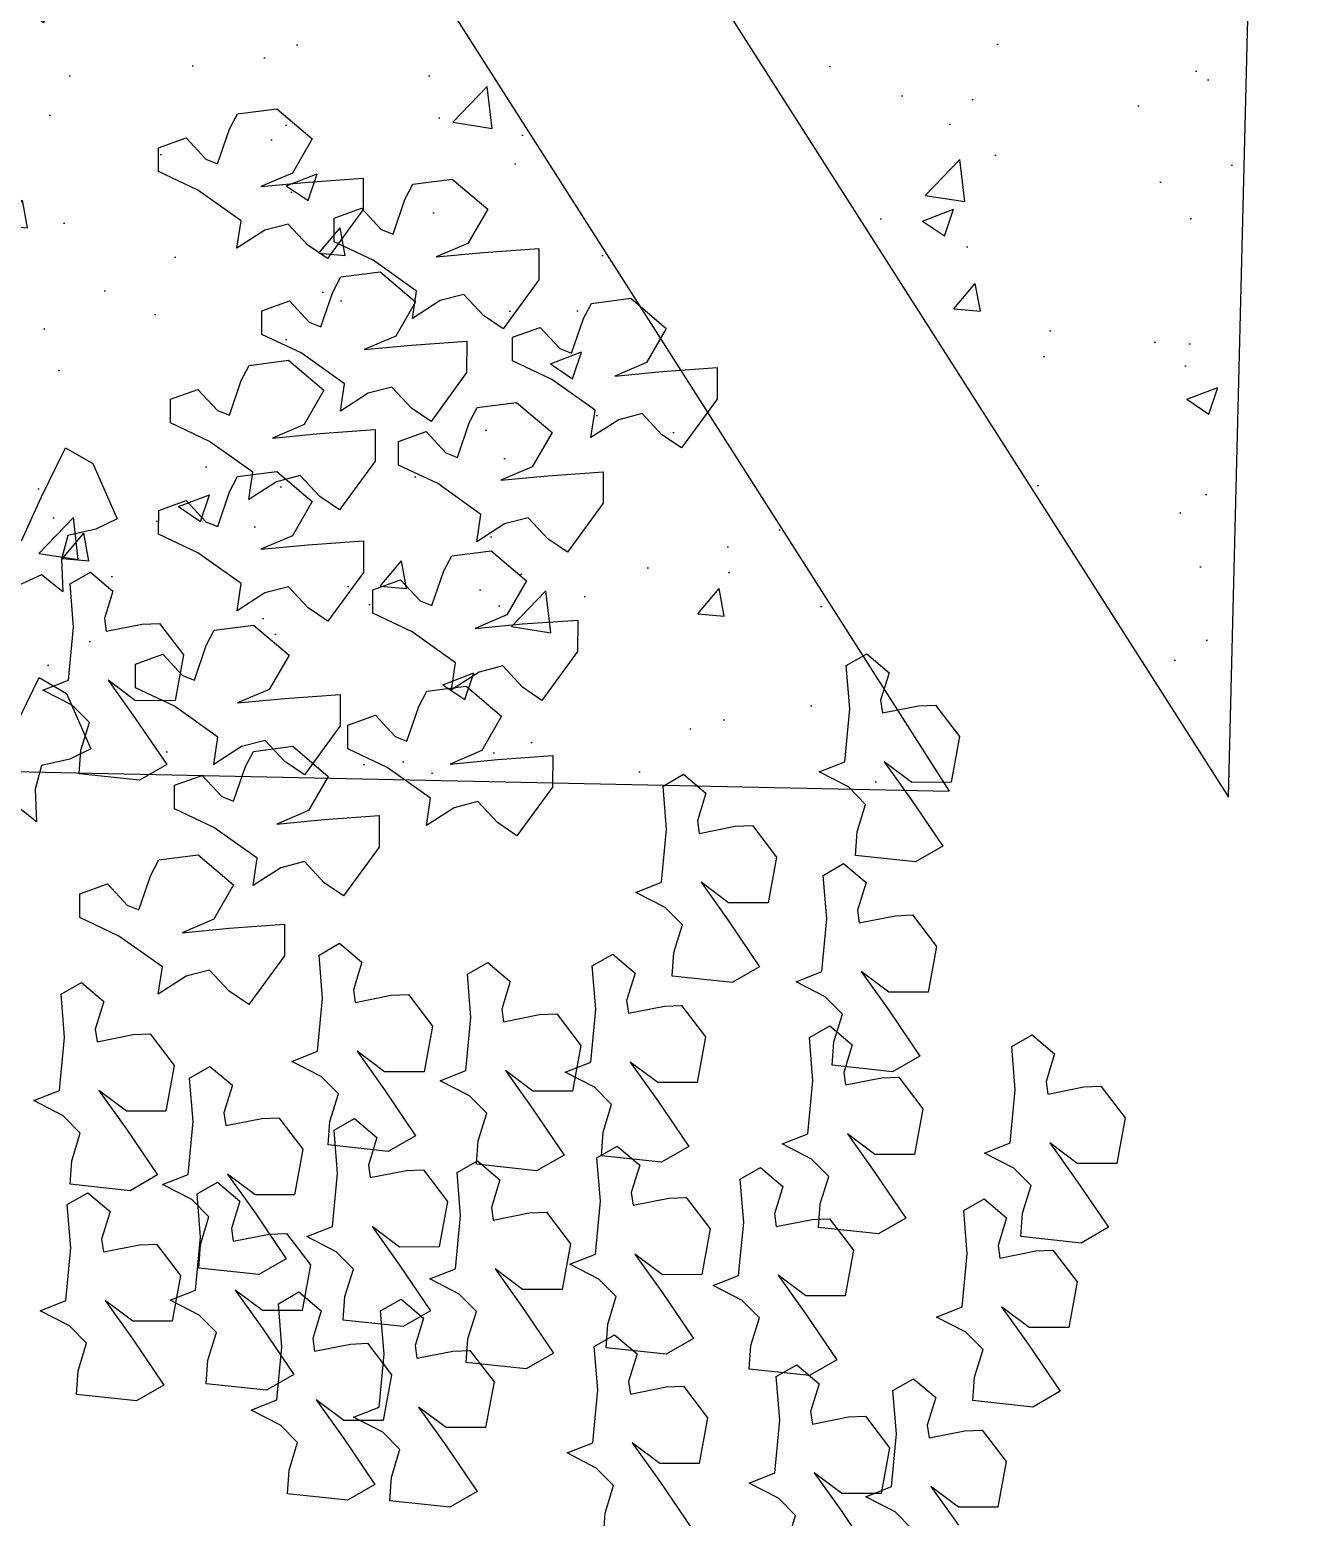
# Model space of a CAD drawing. Header units: millimetres. Extents: x -103 to 473, y 183 to 365.
# Drawn here: x 210.3 to 215.75, y 209.08 to 215.49 of the extents above; entities that cross this region are included whole.
import ezdxf

# ---------------------------------------------------------------- set-up
doc = ezdxf.new("R2010")
doc.units = ezdxf.units.MM
doc.header["$LTSCALE"] = 0.1
doc.layers.add('CON BLOQUES', color=9, linetype='Continuous')
picture_1 = doc.add_image_def('image1.jpeg', size_in_pixel=(1647, 2086))

# ---------------------------------------------------------------- blocks, each defined once
blk = doc.blocks.new('Arbol')
at = {"color": 0, "linetype": 'ByBlock'}
for p, q in [((-1.5169, 2.0062), (-1.6102, 1.9806)), ((-1.4846, 1.9795), (-1.5169, 2.0062)), ((-1.3788, 2.0006), (-1.4031, 1.9344)), ((-1.3074, 2.0043), (-1.3788, 2.0006)), ((-1.2851, 1.9513), (-1.3074, 2.0043)), ((-1.6102, 1.9806), (-1.6615, 1.8796)), ((-1.4253, 1.9126), (-1.4846, 1.9795)), ((-1.4031, 1.9344), (-1.4253, 1.9126)), ((-1.3559, 1.8723), (-1.2851, 1.9513)), ((-1.6615, 1.8796), (-1.5849, 1.8212)), ((-1.4244, 1.7622), (-1.3559, 1.8723)), ((-1.5009, 1.8206), (-1.6116, 1.7862)), ((-1.5849, 1.8212), (-1.5009, 1.8206)), ((-1.6116, 1.7862), (-1.7396, 1.743)), ((-1.7396, 1.743), (-1.7097, 1.6721)), ((-1.3896, 1.7046), (-1.4244, 1.7622)), ((-1.552, 1.6441), (-1.5277, 1.7102)), ((-1.5277, 1.7102), (-1.4687, 1.7185)), ((-1.4687, 1.7185), (-1.3896, 1.7046)), ((-1.8457, 1.6824), (-1.939, 1.6567)), ((-1.8134, 1.6557), (-1.8457, 1.6824)), ((-1.7076, 1.6767), (-1.7319, 1.6106)), ((-1.7097, 1.6721), (-1.5836, 1.5958)), ((-1.6362, 1.6804), (-1.7076, 1.6767)), ((-1.6139, 1.6274), (-1.6362, 1.6804)), ((-1.939, 1.6567), (-1.9902, 1.5557)), ((-1.7541, 1.5888), (-1.8134, 1.6557)), ((-1.5836, 1.5958), (-1.552, 1.6441)), ((-1.7319, 1.6106), (-1.7541, 1.5888)), ((-1.6847, 1.5485), (-1.6139, 1.6274)), ((-1.9902, 1.5557), (-1.9137, 1.4973)), ((-1.7532, 1.4383), (-1.6847, 1.5485)), ((-1.5959, 1.5418), (-1.6892, 1.5161)), ((-1.5636, 1.5151), (-1.5959, 1.5418)), ((-1.4579, 1.5361), (-1.4822, 1.47)), ((-1.3864, 1.5398), (-1.4579, 1.5361)), ((-1.3641, 1.4868), (-1.3864, 1.5398)), ((-1.8297, 1.4967), (-1.9404, 1.4623)), ((-1.9137, 1.4973), (-1.8297, 1.4967)), ((-1.6892, 1.5161), (-1.7405, 1.4151)), ((-1.5043, 1.4482), (-1.5636, 1.5151)), ((-1.9404, 1.4623), (-2.0684, 1.4192)), ((-1.4822, 1.47), (-1.5043, 1.4482)), ((-1.435, 1.4079), (-1.3641, 1.4868)), ((-2.0684, 1.4192), (-2.0385, 1.3483)), ((-1.7184, 1.3807), (-1.7532, 1.4383)), ((-1.3066, 1.429), (-1.3999, 1.4033)), ((-1.2743, 1.4023), (-1.3066, 1.429)), ((-1.1686, 1.4233), (-1.1929, 1.3572)), ((-1.0972, 1.427), (-1.1686, 1.4233)), ((-1.0749, 1.374), (-1.0972, 1.427)), ((-0.8154, 1.4167), (-0.8619, 1.3554)), ((-0.714, 1.3274), (-0.8154, 1.4167)), ((-1.8808, 1.3203), (-1.8565, 1.3864)), ((-1.8565, 1.3864), (-1.7975, 1.3947)), ((-1.7975, 1.3947), (-1.7184, 1.3807)), ((-1.7405, 1.4151), (-1.6639, 1.3567)), ((-1.5034, 1.2977), (-1.435, 1.4079)), ((-1.3999, 1.4033), (-1.4512, 1.3023)), ((-1.2151, 1.3354), (-1.2743, 1.4023)), ((-2.0385, 1.3483), (-1.9123, 1.272)), ((-1.58, 1.3561), (-1.6906, 1.3217)), ((-1.6639, 1.3567), (-1.58, 1.3561)), ((-1.1929, 1.3572), (-1.2151, 1.3354)), ((-1.1457, 1.2951), (-1.0749, 1.374)), ((-0.8619, 1.3554), (-0.8649, 1.208)), ((-1.9123, 1.272), (-1.8808, 1.3203)), ((-1.6906, 1.3217), (-1.8186, 1.2786)), ((-0.6289, 1.2488), (-0.714, 1.3274)), ((-1.8186, 1.2786), (-1.7888, 1.2077)), ((-1.4686, 1.2401), (-1.5034, 1.2977)), ((-1.4512, 1.3023), (-1.3747, 1.2439)), ((-1.2141, 1.1849), (-1.1457, 1.2951)), ((-2.1347, 1.246), (-2.228, 1.2204)), ((-2.1024, 1.2193), (-2.1347, 1.246)), ((-1.9966, 1.2404), (-2.0209, 1.1743)), ((-1.9252, 1.2441), (-1.9966, 1.2404)), ((-1.9029, 1.1911), (-1.9252, 1.2441)), ((-1.631, 1.1797), (-1.6067, 1.2458)), ((-1.6067, 1.2458), (-1.5477, 1.2541)), ((-1.5477, 1.2541), (-1.4686, 1.2401)), ((-1.2907, 1.2433), (-1.4013, 1.209)), ((-1.3747, 1.2439), (-1.2907, 1.2433)), ((-2.228, 1.2204), (-2.2792, 1.1194)), ((-2.0431, 1.1524), (-2.1024, 1.2193)), ((-1.7888, 1.2077), (-1.6626, 1.1313)), ((-1.4013, 1.209), (-1.5294, 1.1658)), ((-0.8649, 1.208), (-0.8073, 1.2048)), ((-0.8073, 1.2048), (-0.7379, 1.2168)), ((-0.7379, 1.2168), (-0.7012, 1.1699)), ((-2.0209, 1.1743), (-2.0431, 1.1524)), ((-1.9737, 1.1121), (-1.9029, 1.1911)), ((-1.6626, 1.1313), (-1.631, 1.1797)), ((-1.5294, 1.1658), (-1.4995, 1.0949)), ((-1.2687, 1.1639), (-1.32, 1.0629)), ((-1.1754, 1.1895), (-1.2687, 1.1639)), ((-1.1794, 1.1274), (-1.2141, 1.1849)), ((-1.1431, 1.1628), (-1.1754, 1.1895)), ((-1.0838, 1.0959), (-1.1431, 1.1628)), ((-1.0374, 1.1838), (-1.0617, 1.1177)), ((-0.9659, 1.1875), (-1.0374, 1.1838)), ((-0.9436, 1.1346), (-0.9659, 1.1875)), ((-0.7012, 1.1699), (-0.6737, 1.0944)), ((-1.3417, 1.0669), (-1.3174, 1.133)), ((-1.3174, 1.133), (-1.2584, 1.1413)), ((-1.2584, 1.1413), (-1.1794, 1.1274)), ((-1.0145, 1.0556), (-0.9436, 1.1346)), ((-0.6737, 1.0944), (-0.6413, 1.1533)), ((-0.6413, 1.1533), (-0.5116, 1.1491)), ((-2.2792, 1.1194), (-2.2027, 1.061)), ((-2.0422, 1.002), (-1.9737, 1.1121)), ((-1.8732, 1.0934), (-1.9245, 0.9924)), ((-1.7799, 1.119), (-1.8732, 1.0934)), ((-1.7476, 1.0923), (-1.7799, 1.119)), ((-1.6883, 1.0254), (-1.7476, 1.0923)), ((-1.6419, 1.1134), (-1.6662, 1.0473)), ((-1.5704, 1.1171), (-1.6419, 1.1134)), ((-1.5481, 1.0641), (-1.5704, 1.1171)), ((-1.4995, 1.0949), (-1.3733, 1.0186)), ((-1.0617, 1.1177), (-1.0838, 1.0959)), ((-0.7545, 1.113), (-0.787, 1.0493)), ((-0.6975, 1.1058), (-0.7545, 1.113)), ((-0.6645, 1.005), (-0.6975, 1.1058)), ((-2.1187, 1.0604), (-2.2294, 1.026)), ((-2.2027, 1.061), (-2.1187, 1.0604)), ((-1.619, 0.9851), (-1.5481, 1.0641)), ((-1.3733, 1.0186), (-1.3417, 1.0669)), ((-1.32, 1.0629), (-1.2434, 1.0044)), ((-1.0829, 0.9454), (-1.0145, 1.0556)), ((-2.2294, 1.026), (-2.3574, 0.9829)), ((-1.6662, 1.0473), (-1.6883, 1.0254)), ((-0.787, 1.0493), (-0.7419, 0.9952)), ((-2.3574, 0.9829), (-2.3275, 0.912)), ((-2.0074, 0.9444), (-2.0422, 1.002)), ((-1.9245, 0.9924), (-1.8479, 0.934)), ((-1.6874, 0.875), (-1.619, 0.9851)), ((-1.1595, 1.0039), (-1.2701, 0.9695)), ((-1.2434, 1.0044), (-1.1595, 1.0039)), ((-0.7419, 0.9952), (-0.7341, 0.9651)), ((-0.6033, 0.8907), (-0.6645, 1.005)), ((-2.1697, 0.8839), (-2.1454, 0.9501)), ((-2.1454, 0.9501), (-2.0865, 0.9583)), ((-2.0865, 0.9583), (-2.0074, 0.9444)), ((-1.2701, 0.9695), (-1.3981, 0.9263)), ((-1.0481, 0.8879), (-1.0829, 0.9454)), ((-0.8217, 0.9472), (-0.8609, 0.9326)), ((-0.7341, 0.9651), (-0.8217, 0.9472)), ((-2.3275, 0.912), (-2.2013, 0.8356)), ((-1.764, 0.9334), (-1.8746, 0.899)), ((-1.8479, 0.934), (-1.764, 0.9334)), ((-1.3981, 0.9263), (-1.3683, 0.8554)), ((-0.8609, 0.9326), (-0.8854, 0.839)), ((-0.5394, 0.9239), (-0.5859, 0.8626)), ((-0.438, 0.8346), (-0.5394, 0.9239)), ((-2.2013, 0.8356), (-2.1697, 0.8839)), ((-1.8746, 0.899), (-2.0026, 0.8559)), ((-1.6526, 0.8174), (-1.6874, 0.875)), ((-1.2105, 0.8274), (-1.1862, 0.8935)), ((-1.1862, 0.8935), (-1.1272, 0.9018)), ((-1.1272, 0.9018), (-1.0481, 0.8879)), ((-0.5361, 0.892), (-0.6033, 0.8907)), ((-0.5877, 0.8305), (-0.5361, 0.892)), ((-2.0026, 0.8559), (-1.9728, 0.785)), ((-1.3683, 0.8554), (-1.2421, 0.7791)), ((-1.0714, 0.84), (-1.1227, 0.739)), ((-0.9781, 0.8656), (-1.0714, 0.84)), ((-0.9458, 0.8389), (-0.9781, 0.8656)), ((-0.8866, 0.772), (-0.9458, 0.8389)), ((-0.8854, 0.839), (-0.8236, 0.7441)), ((-0.8401, 0.86), (-0.8644, 0.7939)), ((-0.7687, 0.8637), (-0.8401, 0.86)), ((-0.7464, 0.8107), (-0.7687, 0.8637)), ((-0.7347, 0.7811), (-0.6922, 0.8536)), ((-0.6922, 0.8536), (-0.7177, 0.7405)), ((-0.5859, 0.8626), (-0.5889, 0.7151)), ((-1.815, 0.7569), (-1.7907, 0.8231)), ((-1.7907, 0.8231), (-1.7317, 0.8313)), ((-1.7317, 0.8313), (-1.6526, 0.8174)), ((-1.5826, 0.8094), (-1.6759, 0.7838)), ((-1.5504, 0.7827), (-1.5826, 0.8094)), ((-1.4446, 0.8037), (-1.4689, 0.7376)), ((-1.3732, 0.8075), (-1.4446, 0.8037)), ((-1.3509, 0.7545), (-1.3732, 0.8075)), ((-1.2421, 0.7791), (-1.2105, 0.8274)), ((-0.8172, 0.7317), (-0.7464, 0.8107)), ((-0.61, 0.7753), (-0.5877, 0.8305)), ((-1.9728, 0.785), (-1.8466, 0.7086)), ((-1.6759, 0.7838), (-1.7272, 0.6828)), ((-1.4911, 0.7158), (-1.5504, 0.7827)), ((-0.8644, 0.7939), (-0.8866, 0.772)), ((-0.8236, 0.7441), (-0.7347, 0.7811)), ((-0.5649, 0.7211), (-0.61, 0.7753)), ((-1.8466, 0.7086), (-1.815, 0.7569)), ((-1.4689, 0.7376), (-1.4911, 0.7158)), ((-1.4217, 0.6755), (-1.3509, 0.7545)), ((-1.1227, 0.739), (-1.0462, 0.6806)), ((-0.8856, 0.6216), (-0.8172, 0.7317)), ((-0.7177, 0.7405), (-0.7444, 0.6081)), ((-0.5889, 0.7151), (-0.5313, 0.7119)), ((-0.5388, 0.6696), (-0.5649, 0.7211)), ((-0.5313, 0.7119), (-0.4618, 0.7239)), ((-0.4618, 0.7239), (-0.4252, 0.677)), ((-1.7272, 0.6828), (-1.6507, 0.6243)), ((-1.4901, 0.5653), (-1.4217, 0.6755)), ((-0.9622, 0.68), (-1.0728, 0.6456)), ((-1.0462, 0.6806), (-0.9622, 0.68)), ((-0.6681, 0.5985), (-0.5388, 0.6696)), ((-0.4252, 0.677), (-0.3977, 0.6015)), ((-0.3977, 0.6015), (-0.3652, 0.6604)), ((-1.5667, 0.6238), (-1.6773, 0.5894)), ((-1.6507, 0.6243), (-1.5667, 0.6238)), ((-1.0728, 0.6456), (-1.2009, 0.6025)), ((-0.8509, 0.564), (-0.8856, 0.6216)), ((-1.6773, 0.5894), (-1.8054, 0.5462)), ((-1.2009, 0.6025), (-1.171, 0.5316)), ((-0.7444, 0.6081), (-0.6681, 0.5985)), ((-1.8054, 0.5462), (-1.7755, 0.4753)), ((-1.4554, 0.5078), (-1.4901, 0.5653)), ((-0.9519, 0.556), (-1.0452, 0.5304)), ((-1.0132, 0.5035), (-0.9889, 0.5697)), ((-0.9889, 0.5697), (-0.9299, 0.5779)), ((-0.9196, 0.5293), (-0.9519, 0.556)), ((-0.9299, 0.5779), (-0.8509, 0.564)), ((-0.8138, 0.5504), (-0.8382, 0.4842)), ((-0.7424, 0.5541), (-0.8138, 0.5504)), ((-0.7201, 0.5011), (-0.7424, 0.5541)), ((-1.6177, 0.4473), (-1.5934, 0.5134)), ((-1.5934, 0.5134), (-1.5345, 0.5217)), ((-1.5345, 0.5217), (-1.4554, 0.5078)), ((-1.3986, 0.5279), (-1.4919, 0.5023)), ((-1.3663, 0.5012), (-1.3986, 0.5279)), ((-1.2606, 0.5222), (-1.2849, 0.4561)), ((-1.1892, 0.5259), (-1.2606, 0.5222)), ((-1.1669, 0.473), (-1.1892, 0.5259)), ((-1.171, 0.5316), (-1.0448, 0.4552)), ((-1.0452, 0.5304), (-1.0965, 0.4294)), ((-0.8603, 0.4624), (-0.9196, 0.5293)), ((-1.7755, 0.4753), (-1.6493, 0.399)), ((-1.4919, 0.5023), (-1.5432, 0.4013)), ((-1.3071, 0.4343), (-1.3663, 0.5012)), ((-1.2377, 0.394), (-1.1669, 0.473)), ((-1.0448, 0.4552), (-1.0132, 0.5035)), ((-0.8382, 0.4842), (-0.8603, 0.4624)), ((-0.7909, 0.4221), (-0.7201, 0.5011)), ((-1.6493, 0.399), (-1.6177, 0.4473)), ((-1.2849, 0.4561), (-1.3071, 0.4343)), ((-1.5432, 0.4013), (-1.4667, 0.3428)), ((-1.0965, 0.4294), (-1.0199, 0.3709)), ((-0.8594, 0.3119), (-0.7909, 0.4221)), ((-0.6364, 0.4009), (-0.7297, 0.3752)), ((-0.6041, 0.3742), (-0.6364, 0.4009)), ((-1.3061, 0.2838), (-1.2377, 0.394)), ((-0.9359, 0.3704), (-1.0466, 0.336)), ((-1.0199, 0.3709), (-0.9359, 0.3704)), ((-0.7297, 0.3752), (-0.7809, 0.2743)), ((-0.5448, 0.3073), (-0.6041, 0.3742)), ((-0.4983, 0.3952), (-0.5226, 0.3291)), ((-0.4269, 0.3989), (-0.4983, 0.3952)), ((-0.4046, 0.346), (-0.4269, 0.3989)), ((-1.3827, 0.3422), (-1.4933, 0.3079)), ((-1.4667, 0.3428), (-1.3827, 0.3422)), ((-1.0466, 0.336), (-1.1746, 0.2928)), ((-0.5226, 0.3291), (-0.5448, 0.3073)), ((-0.4754, 0.267), (-0.4046, 0.346)), ((-1.4933, 0.3079), (-1.6214, 0.2647)), ((-1.1746, 0.2928), (-1.1448, 0.2219)), ((-0.8246, 0.2544), (-0.8594, 0.3119)), ((-1.6214, 0.2647), (-1.5915, 0.1938)), ((-1.2714, 0.2263), (-1.3061, 0.2838)), ((-0.987, 0.1939), (-0.9627, 0.26)), ((-0.9627, 0.26), (-0.9037, 0.2683)), ((-0.9037, 0.2683), (-0.8246, 0.2544)), ((-0.7809, 0.2743), (-0.7044, 0.2158)), ((-0.5439, 0.1568), (-0.4754, 0.267)), ((-1.4337, 0.1658), (-1.4094, 0.2319)), ((-1.4094, 0.2319), (-1.3504, 0.2402)), ((-1.3504, 0.2402), (-1.2714, 0.2263)), ((-1.1448, 0.2219), (-1.0186, 0.1456)), ((-2.4238, 0.1977), (-2.4563, 0.134)), ((-2.3668, 0.1905), (-2.4238, 0.1977)), ((-2.3338, 0.0897), (-2.3668, 0.1905)), ((-1.5915, 0.1938), (-1.4653, 0.1175)), ((-1.0186, 0.1456), (-0.987, 0.1939)), ((-0.6204, 0.2152), (-0.7311, 0.1809)), ((-0.7044, 0.2158), (-0.6204, 0.2152)), ((-0.347, 0.1977), (-0.3795, 0.134)), ((-0.29, 0.1905), (-0.347, 0.1977)), ((-0.257, 0.0897), (-0.29, 0.1905)), ((-1.4653, 0.1175), (-1.4337, 0.1658)), ((-0.7311, 0.1809), (-0.8591, 0.1377)), ((-0.5091, 0.0993), (-0.5439, 0.1568)), ((-2.4563, 0.134), (-2.4112, 0.0799)), ((-0.8591, 0.1377), (-0.8292, 0.0668)), ((-0.6471, 0.1049), (-0.5882, 0.1132)), ((-0.5882, 0.1132), (-0.5091, 0.0993)), ((-0.3795, 0.134), (-0.3344, 0.0799)), ((-2.4112, 0.0799), (-2.4034, 0.0498)), ((-2.2726, -0.0247), (-2.3338, 0.0897)), ((-1.8981, 0.0991), (-1.9306, 0.0354)), ((-1.841, 0.092), (-1.8981, 0.0991)), ((-1.808, -0.0089), (-1.841, 0.092)), ((-0.6715, 0.0388), (-0.6471, 0.1049)), ((-0.3344, 0.0799), (-0.3266, 0.0498)), ((-0.1958, -0.0247), (-0.257, 0.0897)), ((-2.4034, 0.0498), (-2.491, 0.0319)), ((-0.9648, 0.0429), (-0.9973, -0.0208)), ((-0.9077, 0.0357), (-0.9648, 0.0429)), ((-0.8292, 0.0668), (-0.703, -0.0095)), ((-0.703, -0.0095), (-0.6715, 0.0388)), ((-0.3266, 0.0498), (-0.4142, 0.0319)), ((-2.5302, 0.0173), (-2.5547, -0.0763)), ((-2.491, 0.0319), (-2.5302, 0.0173)), ((-1.9306, 0.0354), (-1.8855, -0.0187)), ((-0.8747, -0.0651), (-0.9077, 0.0357)), ((-0.4534, 0.0173), (-0.4779, -0.0763)), ((-0.4142, 0.0319), (-0.4534, 0.0173)), ((-2.2054, -0.0233), (-2.2726, -0.0247)), ((-2.257, -0.0848), (-2.2054, -0.0233)), ((-1.8855, -0.0187), (-1.8776, -0.0488)), ((-1.7469, -0.1232), (-1.808, -0.0089)), ((-0.9973, -0.0208), (-0.9522, -0.0749)), ((-0.1286, -0.0233), (-0.1958, -0.0247)), ((-0.1802, -0.0848), (-0.1286, -0.0233)), ((-2.404, -0.1342), (-2.3615, -0.0617)), ((-2.3615, -0.0617), (-2.3871, -0.1748)), ((-1.9652, -0.0667), (-2.0045, -0.0813)), ((-1.8776, -0.0488), (-1.9652, -0.0667)), ((-0.8136, -0.1795), (-0.8747, -0.0651)), ((-0.3272, -0.1342), (-0.2847, -0.0617)), ((-0.2847, -0.0617), (-0.3102, -0.1748)), ((-2.5547, -0.0763), (-2.4929, -0.1712)), ((-2.2793, -0.1401), (-2.257, -0.0848)), ((-2.0045, -0.0813), (-2.0289, -0.1749)), ((-0.9443, -0.105), (-1.0319, -0.1229)), ((-0.9522, -0.0749), (-0.9443, -0.105)), ((-0.4779, -0.0763), (-0.416, -0.1712)), ((-0.2025, -0.1401), (-0.1802, -0.0848)), ((-2.4929, -0.1712), (-2.404, -0.1342)), ((-2.2342, -0.1942), (-2.2793, -0.1401)), ((-1.6796, -0.1219), (-1.7469, -0.1232)), ((-1.7312, -0.1834), (-1.6796, -0.1219)), ((-1.2803, -0.1404), (-1.3128, -0.2041)), ((-1.2233, -0.1475), (-1.2803, -0.1404)), ((-1.0712, -0.1375), (-1.0956, -0.2312)), ((-1.0319, -0.1229), (-1.0712, -0.1375)), ((-0.5572, -0.1122), (-0.5897, -0.1759)), ((-0.5002, -0.1194), (-0.5572, -0.1122)), ((-0.4672, -0.2202), (-0.5002, -0.1194)), ((-0.416, -0.1712), (-0.3272, -0.1342)), ((-0.1574, -0.1942), (-0.2025, -0.1401)), ((-2.3871, -0.1748), (-2.4137, -0.3072)), ((-2.0289, -0.1749), (-1.9671, -0.2698)), ((-1.8782, -0.2327), (-1.8357, -0.1603)), ((-1.8357, -0.1603), (-1.8613, -0.2733)), ((-1.1903, -0.2484), (-1.2233, -0.1475)), ((-0.7463, -0.1781), (-0.8136, -0.1795)), ((-0.7979, -0.2397), (-0.7463, -0.1781)), ((-0.5897, -0.1759), (-0.5446, -0.2301)), ((-0.3102, -0.1748), (-0.3369, -0.3072)), ((-2.2082, -0.2457), (-2.2342, -0.1942)), ((-1.7535, -0.2386), (-1.7312, -0.1834)), ((-1.3128, -0.2041), (-1.2677, -0.2582)), ((-0.9449, -0.289), (-0.9024, -0.2165)), ((-0.9024, -0.2165), (-0.928, -0.3296)), ((-0.1313, -0.2457), (-0.1574, -0.1942)), ((-2.3374, -0.3168), (-2.2082, -0.2457)), ((-2.1741, -0.2528), (-2.2066, -0.3165)), ((-2.117, -0.26), (-2.1741, -0.2528)), ((-1.9671, -0.2698), (-1.8782, -0.2327)), ((-1.7084, -0.2927), (-1.7535, -0.2386)), ((-1.5693, -0.2389), (-1.6018, -0.3026)), ((-1.5122, -0.2461), (-1.5693, -0.2389)), ((-1.4792, -0.3469), (-1.5122, -0.2461)), ((-1.1291, -0.3627), (-1.1903, -0.2484)), ((-1.0956, -0.2312), (-1.0338, -0.3261)), ((-0.8203, -0.2949), (-0.7979, -0.2397)), ((-0.5446, -0.2301), (-0.5368, -0.2602)), ((-0.406, -0.3346), (-0.4672, -0.2202)), ((-0.2605, -0.3168), (-0.1313, -0.2457)), ((-2.084, -0.3608), (-2.117, -0.26)), ((-1.8613, -0.2733), (-1.8879, -0.4058)), ((-1.2599, -0.2883), (-1.3474, -0.3062)), ((-1.2677, -0.2582), (-1.2599, -0.2883)), ((-1.0338, -0.3261), (-0.9449, -0.289)), ((-0.6244, -0.2781), (-0.6637, -0.2927)), ((-0.5368, -0.2602), (-0.6244, -0.2781)), ((-0.163, -0.2813), (-0.1955, -0.345)), ((-0.106, -0.2884), (-0.163, -0.2813)), ((-0.073, -0.3893), (-0.106, -0.2884)), ((-2.4137, -0.3072), (-2.3374, -0.3168)), ((-2.2066, -0.3165), (-2.1615, -0.3707)), ((-1.6824, -0.3443), (-1.7084, -0.2927)), ((-1.6018, -0.3026), (-1.5567, -0.3568)), ((-1.3867, -0.3208), (-1.4112, -0.4144)), ((-1.3474, -0.3062), (-1.3867, -0.3208)), ((-0.7751, -0.349), (-0.8203, -0.2949)), ((-0.6637, -0.2927), (-0.6881, -0.3863)), ((-0.3369, -0.3072), (-0.2605, -0.3168)), ((-2.0229, -0.4752), (-2.084, -0.3608)), ((-1.8116, -0.4154), (-1.6824, -0.3443)), ((-1.5567, -0.3568), (-1.5488, -0.3869)), ((-1.4181, -0.4613), (-1.4792, -0.3469)), ((-1.0619, -0.3614), (-1.1291, -0.3627)), ((-1.1135, -0.4229), (-1.0619, -0.3614)), ((-0.928, -0.3296), (-0.9546, -0.462)), ((-0.7491, -0.4005), (-0.7751, -0.349)), ((-0.3388, -0.3333), (-0.406, -0.3346)), ((-0.3904, -0.3948), (-0.3388, -0.3333)), ((-0.1955, -0.345), (-0.1504, -0.3991)), ((-2.1615, -0.3707), (-2.1536, -0.4008)), ((-1.5488, -0.3869), (-1.6364, -0.4048)), ((-0.8333, -0.3656), (-0.8658, -0.4293)), ((-0.7762, -0.3728), (-0.8333, -0.3656)), ((-0.7432, -0.4736), (-0.7762, -0.3728)), ((-0.6881, -0.3863), (-0.6263, -0.4812)), ((-0.5374, -0.4441), (-0.4949, -0.3717)), ((-0.4949, -0.3717), (-0.5205, -0.4847)), ((-0.4652, -0.3798), (-0.4977, -0.4436)), ((-0.4082, -0.387), (-0.4652, -0.3798)), ((-0.4127, -0.45), (-0.3904, -0.3948)), ((-0.3752, -0.4878), (-0.4082, -0.387)), ((-0.1504, -0.3991), (-0.1426, -0.4292)), ((-0.0118, -0.5036), (-0.073, -0.3893)), ((-2.2805, -0.4333), (-2.305, -0.5269)), ((-2.2412, -0.4187), (-2.2805, -0.4333)), ((-2.1536, -0.4008), (-2.2412, -0.4187)), ((-1.8879, -0.4058), (-1.8116, -0.4154)), ((-1.6757, -0.4194), (-1.7002, -0.513)), ((-1.6364, -0.4048), (-1.6757, -0.4194)), ((-1.4112, -0.4144), (-1.3493, -0.5093)), ((-1.2605, -0.4722), (-1.218, -0.3998)), ((-1.218, -0.3998), (-1.2435, -0.5128)), ((-1.1358, -0.4781), (-1.1135, -0.4229)), ((-0.8783, -0.4716), (-0.7491, -0.4005)), ((-0.8658, -0.4293), (-0.8206, -0.4835)), ((-0.1426, -0.4292), (-0.2301, -0.4471)), ((-1.3509, -0.46), (-1.4181, -0.4613)), ((-1.4024, -0.5215), (-1.3509, -0.46)), ((-0.9546, -0.462), (-0.8783, -0.4716)), ((-0.6263, -0.4812), (-0.5374, -0.4441)), ((-0.4977, -0.4436), (-0.4526, -0.4977)), ((-0.3676, -0.5041), (-0.4127, -0.45)), ((-0.2694, -0.4617), (-0.2939, -0.5553)), ((-0.2301, -0.4471), (-0.2694, -0.4617)), ((-1.9556, -0.4739), (-2.0229, -0.4752)), ((-2.0072, -0.5354), (-1.9556, -0.4739)), ((-1.5494, -0.5708), (-1.507, -0.4984)), ((-1.507, -0.4984), (-1.5325, -0.6114)), ((-1.3493, -0.5093), (-1.2605, -0.4722)), ((-1.0907, -0.5322), (-1.1358, -0.4781)), ((-0.8206, -0.4835), (-0.8128, -0.5136)), ((-0.6821, -0.588), (-0.7432, -0.4736)), ((-0.5205, -0.4847), (-0.5471, -0.6171)), ((-0.4526, -0.4977), (-0.4448, -0.5278)), ((-0.314, -0.6022), (-0.3752, -0.4878)), ((-0.3416, -0.5556), (-0.3676, -0.5041)), ((0.0554, -0.5023), (-0.0118, -0.5036)), ((0.0038, -0.5638), (0.0554, -0.5023)), ((-2.305, -0.5269), (-2.2431, -0.6218)), ((-2.1542, -0.5847), (-2.1117, -0.5123)), ((-2.1117, -0.5123), (-2.1373, -0.6253)), ((-2.0296, -0.5906), (-2.0072, -0.5354)), ((-1.7002, -0.513), (-1.6383, -0.6079)), ((-1.4248, -0.5767), (-1.4024, -0.5215)), ((-1.2435, -0.5128), (-1.2702, -0.6453)), ((-1.0646, -0.5837), (-1.0907, -0.5322)), ((-0.9004, -0.5314), (-0.9397, -0.5461)), ((-0.8128, -0.5136), (-0.9004, -0.5314)), ((-0.4448, -0.5278), (-0.5324, -0.5457)), ((-0.1432, -0.6131), (-0.1007, -0.5407)), ((-0.1007, -0.5407), (-0.1262, -0.6537)), ((-1.6383, -0.6079), (-1.5494, -0.5708)), ((-1.3796, -0.6308), (-1.4248, -0.5767)), ((-1.07, -0.577), (-1.1025, -0.6407)), ((-1.013, -0.5842), (-1.07, -0.577)), ((-0.9397, -0.5461), (-0.9641, -0.6397)), ((-0.5717, -0.5603), (-0.5961, -0.6539)), ((-0.5324, -0.5457), (-0.5717, -0.5603)), ((-0.4708, -0.6267), (-0.3416, -0.5556)), ((-0.2939, -0.5553), (-0.232, -0.6502)), ((-0.0185, -0.619), (0.0038, -0.5638)), ((-2.2431, -0.6218), (-2.1542, -0.5847)), ((-1.9844, -0.6447), (-2.0296, -0.5906)), ((-1.9901, -0.6051), (-2.0226, -0.6688)), ((-1.933, -0.6123), (-1.9901, -0.6051)), ((-1.9, -0.7131), (-1.933, -0.6123)), ((-1.5325, -0.6114), (-1.5591, -0.7438)), ((-1.1938, -0.6549), (-1.0646, -0.5837)), ((-0.98, -0.685), (-1.013, -0.5842)), ((-0.6148, -0.5867), (-0.6821, -0.588)), ((-0.6664, -0.6482), (-0.6148, -0.5867)), ((-0.5471, -0.6171), (-0.4708, -0.6267)), ((-0.2468, -0.6009), (-0.314, -0.6022)), ((-0.2984, -0.6624), (-0.2468, -0.6009)), ((-0.232, -0.6502), (-0.1432, -0.6131)), ((-2.1373, -0.6253), (-2.1639, -0.7577)), ((-1.9584, -0.6962), (-1.9844, -0.6447)), ((-1.3536, -0.6823), (-1.3796, -0.6308)), ((-1.2702, -0.6453), (-1.1938, -0.6549)), ((-1.1025, -0.6407), (-1.0574, -0.6948)), ((-0.9641, -0.6397), (-0.9023, -0.7346)), ((-0.8134, -0.6975), (-0.7709, -0.6251)), ((-0.7709, -0.6251), (-0.7965, -0.7381)), ((-0.6887, -0.7034), (-0.6664, -0.6482)), ((-0.4454, -0.7117), (-0.4029, -0.6393)), ((-0.4029, -0.6393), (-0.4285, -0.7523)), ((0.0266, -0.6731), (-0.0185, -0.619)), ((-2.0226, -0.6688), (-1.9775, -0.7229)), ((-1.4828, -0.7534), (-1.3536, -0.6823)), ((-1.3985, -0.6756), (-1.431, -0.7393)), ((-1.3415, -0.6827), (-1.3985, -0.6756)), ((-1.3085, -0.7836), (-1.3415, -0.6827)), ((-0.9188, -0.7994), (-0.98, -0.685)), ((-0.5961, -0.6539), (-0.5343, -0.7488)), ((-0.3207, -0.7176), (-0.2984, -0.6624)), ((-0.1262, -0.6537), (-0.1529, -0.7862)), ((0.0527, -0.7247), (0.0266, -0.6731)), ((-2.0876, -0.7673), (-1.9584, -0.6962)), ((-1.9775, -0.7229), (-1.9696, -0.753)), ((-1.8389, -0.8275), (-1.9, -0.7131)), ((-1.0496, -0.7249), (-1.1372, -0.7428)), ((-1.0574, -0.6948), (-1.0496, -0.7249)), ((-0.9023, -0.7346), (-0.8134, -0.6975)), ((-0.6436, -0.7575), (-0.6887, -0.7034)), ((-0.5443, -0.7037), (-0.5768, -0.7674)), ((-0.4872, -0.7109), (-0.5443, -0.7037)), ((-0.5343, -0.7488), (-0.4454, -0.7117)), ((-0.4542, -0.8117), (-0.4872, -0.7109)), ((-0.2756, -0.7717), (-0.3207, -0.7176)), ((-0.0765, -0.7958), (0.0527, -0.7247)), ((-2.1639, -0.7577), (-2.0876, -0.7673)), ((-1.9696, -0.753), (-2.0572, -0.7709)), ((-1.5591, -0.7438), (-1.4828, -0.7534)), ((-1.431, -0.7393), (-1.3859, -0.7934)), ((-1.1765, -0.7574), (-1.2009, -0.8511)), ((-1.1372, -0.7428), (-1.1765, -0.7574)), ((-0.7965, -0.7381), (-0.8231, -0.8705)), ((-0.6176, -0.809), (-0.6436, -0.7575)), ((-0.4285, -0.7523), (-0.4551, -0.8848)), ((-2.0965, -0.7856), (-2.1209, -0.8792)), ((-2.0572, -0.7709), (-2.0965, -0.7856)), ((-1.3859, -0.7934), (-1.3781, -0.8235)), ((-1.2473, -0.8979), (-1.3085, -0.7836)), ((-0.8516, -0.798), (-0.9188, -0.7994)), ((-0.9032, -0.8595), (-0.8516, -0.798)), ((-0.5768, -0.7674), (-0.5317, -0.8215)), ((-0.2496, -0.8232), (-0.2756, -0.7717)), ((-0.1529, -0.7862), (-0.0765, -0.7958)), ((-2.4368, -0.8162), (-2.4693, -0.8799)), ((-2.3798, -0.8233), (-2.4368, -0.8162)), ((-2.3468, -0.9242), (-2.3798, -0.8233)), ((-1.7716, -0.8261), (-1.8389, -0.8275)), ((-1.8232, -0.8877), (-1.7716, -0.8261)), ((-1.3781, -0.8235), (-1.4657, -0.8414)), ((-0.7678, -0.8162), (-0.8003, -0.8799)), ((-0.7107, -0.8233), (-0.7678, -0.8162)), ((-0.7468, -0.8801), (-0.6176, -0.809)), ((-0.6778, -0.9242), (-0.7107, -0.8233)), ((-0.5317, -0.8215), (-0.5238, -0.8516)), ((-0.3931, -0.9261), (-0.4542, -0.8117)), ((-0.3788, -0.8943), (-0.2496, -0.8232)), ((-1.9702, -0.937), (-1.9277, -0.8646)), ((-1.9277, -0.8646), (-1.9533, -0.9776)), ((-1.7008, -0.8585), (-1.7333, -0.9222)), ((-1.6438, -0.8657), (-1.7008, -0.8585)), ((-1.6108, -0.9665), (-1.6438, -0.8657)), ((-1.505, -0.856), (-1.5294, -0.9496)), ((-1.4657, -0.8414), (-1.505, -0.856)), ((-1.2009, -0.8511), (-1.1391, -0.9459)), ((-1.0502, -0.9089), (-1.0077, -0.8364)), ((-1.0077, -0.8364), (-1.0333, -0.9495)), ((-0.9255, -0.9148), (-0.9032, -0.8595)), ((-0.8231, -0.8705), (-0.7468, -0.8801)), ((-0.6114, -0.8695), (-0.6507, -0.8841)), ((-0.5238, -0.8516), (-0.6114, -0.8695)), ((-2.4693, -0.8799), (-2.4242, -0.934)), ((-2.1209, -0.8792), (-2.0591, -0.9741)), ((-1.8456, -0.9429), (-1.8232, -0.8877)), ((-1.1801, -0.8966), (-1.2473, -0.8979)), ((-1.2317, -0.9581), (-1.1801, -0.8966)), ((-0.8003, -0.8799), (-0.7552, -0.934)), ((-0.6507, -0.8841), (-0.6751, -0.9777)), ((-0.4551, -0.8848), (-0.3788, -0.8943)), ((-2.4242, -0.934), (-2.4164, -0.9641)), ((-2.2856, -1.0385), (-2.3468, -0.9242)), ((-2.0591, -0.9741), (-1.9702, -0.937)), ((-1.8004, -0.997), (-1.8456, -0.9429)), ((-1.7333, -0.9222), (-1.6882, -0.9763)), ((-1.3787, -1.0074), (-1.3362, -0.935)), ((-1.3362, -0.935), (-1.3618, -1.048)), ((-1.1391, -0.9459), (-1.0502, -0.9089)), ((-0.8804, -0.9689), (-0.9255, -0.9148)), ((-0.7552, -0.934), (-0.7474, -0.9641)), ((-0.6166, -1.0385), (-0.6778, -0.9242)), ((-0.3258, -0.9247), (-0.3931, -0.9261)), ((-0.3774, -0.9862), (-0.3258, -0.9247)), ((-2.4164, -0.9641), (-2.504, -0.982)), ((-1.9533, -0.9776), (-1.9799, -1.11)), ((-1.6882, -0.9763), (-1.6804, -1.0064)), ((-1.5496, -1.0809), (-1.6108, -0.9665)), ((-1.5294, -0.9496), (-1.4676, -1.0445)), ((-1.254, -1.0133), (-1.2317, -0.9581)), ((-1.0333, -0.9495), (-1.0599, -1.0819)), ((-0.8544, -1.0204), (-0.8804, -0.9689)), ((-0.7474, -0.9641), (-0.8349, -0.982)), ((-0.6751, -0.9777), (-0.6133, -1.0726)), ((-0.5244, -1.0356), (-0.4819, -0.9631)), ((-0.4819, -0.9631), (-0.5075, -1.0762)), ((-2.5432, -0.9966), (-2.5677, -1.0902)), ((-2.504, -0.982), (-2.5432, -0.9966)), ((-1.7744, -1.0485), (-1.8004, -0.997)), ((-1.6804, -1.0064), (-1.768, -1.0243)), ((-1.4676, -1.0445), (-1.3787, -1.0074)), ((-1.2089, -1.0675), (-1.254, -1.0133)), ((-0.8742, -0.9966), (-0.8987, -1.0902)), ((-0.8349, -0.982), (-0.8742, -0.9966)), ((-0.3998, -1.0415), (-0.3774, -0.9862)), ((-2.2184, -1.0372), (-2.2856, -1.0385)), ((-2.27, -1.0987), (-2.2184, -1.0372)), ((-1.9036, -1.1196), (-1.7744, -1.0485)), ((-1.8072, -1.0389), (-1.8317, -1.1326)), ((-1.768, -1.0243), (-1.8072, -1.0389)), ((-1.3618, -1.048), (-1.3884, -1.1805)), ((-0.9836, -1.0915), (-0.8544, -1.0204)), ((-0.5494, -1.0372), (-0.6166, -1.0385)), ((-0.6133, -1.0726), (-0.5244, -1.0356)), ((-0.601, -1.0987), (-0.5494, -1.0372)), ((-0.3546, -1.0956), (-0.3998, -1.0415)), ((-2.417, -1.148), (-2.3745, -1.0756)), ((-2.3745, -1.0756), (-2.4, -1.1886)), ((-1.4824, -1.0795), (-1.5496, -1.0809)), ((-1.534, -1.1411), (-1.4824, -1.0795)), ((-1.1829, -1.119), (-1.2089, -1.0675)), ((-1.0599, -1.0819), (-0.9836, -1.0915)), ((-0.748, -1.148), (-0.7055, -1.0756)), ((-0.7055, -1.0756), (-0.731, -1.1886)), ((-0.5075, -1.0762), (-0.5341, -1.2086)), ((-2.5677, -1.0902), (-2.5059, -1.1851)), ((-2.2923, -1.1539), (-2.27, -1.0987)), ((-1.9799, -1.11), (-1.9036, -1.1196)), ((-1.681, -1.1904), (-1.6385, -1.1179)), ((-1.6385, -1.1179), (-1.664, -1.231)), ((-1.3121, -1.1901), (-1.1829, -1.119)), ((-1.2145, -1.098), (-1.247, -1.1617)), ((-1.1575, -1.1052), (-1.2145, -1.098)), ((-1.1245, -1.206), (-1.1575, -1.1052)), ((-0.8987, -1.0902), (-0.8368, -1.1851)), ((-0.6233, -1.1539), (-0.601, -1.0987)), ((-0.3286, -1.1471), (-0.3546, -1.0956)), ((-2.5059, -1.1851), (-2.417, -1.148)), ((-2.2472, -1.2081), (-2.2923, -1.1539)), ((-2.1741, -1.14), (-2.2066, -1.2037)), ((-2.117, -1.1472), (-2.1741, -1.14)), ((-2.084, -1.248), (-2.117, -1.1472)), ((-1.8317, -1.1326), (-1.7698, -1.2275)), ((-1.5563, -1.1963), (-1.534, -1.1411)), ((-1.247, -1.1617), (-1.2019, -1.2158)), ((-0.8368, -1.1851), (-0.748, -1.148)), ((-0.5782, -1.2081), (-0.6233, -1.1539)), ((-0.4578, -1.2182), (-0.3286, -1.1471)), ((-2.4, -1.1886), (-2.4267, -1.3211)), ((-1.7698, -1.2275), (-1.681, -1.1904)), ((-1.5112, -1.2504), (-1.5563, -1.1963)), ((-1.3884, -1.1805), (-1.3121, -1.1901)), ((-0.731, -1.1886), (-0.7577, -1.3211)), ((-2.2211, -1.2596), (-2.2472, -1.2081)), ((-2.2066, -1.2037), (-2.1615, -1.2579)), ((-1.664, -1.231), (-1.6907, -1.3634)), ((-1.2019, -1.2158), (-1.1941, -1.2459)), ((-1.0633, -1.3204), (-1.1245, -1.206)), ((-0.5521, -1.2596), (-0.5782, -1.2081)), ((-0.5341, -1.2086), (-0.4578, -1.2182)), ((-2.3504, -1.3307), (-2.2211, -1.2596)), ((-2.1615, -1.2579), (-2.1536, -1.2879)), ((-2.0229, -1.3624), (-2.084, -1.248)), ((-1.4851, -1.3019), (-1.5112, -1.2504)), ((-1.2817, -1.2638), (-1.3209, -1.2784)), ((-1.1941, -1.2459), (-1.2817, -1.2638)), ((-0.6813, -1.3307), (-0.5521, -1.2596)), ((-2.2412, -1.3058), (-2.2805, -1.3205)), ((-2.1536, -1.2879), (-2.2412, -1.3058)), ((-1.6143, -1.373), (-1.4851, -1.3019)), ((-1.3209, -1.2784), (-1.3454, -1.3721)), ((-2.4267, -1.3211), (-2.3504, -1.3307)), ((-2.2805, -1.3205), (-2.305, -1.4141)), ((-1.5958, -1.3372), (-1.6283, -1.4009)), ((-1.5388, -1.3443), (-1.5958, -1.3372)), ((-0.9961, -1.319), (-1.0633, -1.3204)), ((-1.0477, -1.3805), (-0.9961, -1.319)), ((-0.7577, -1.3211), (-0.6813, -1.3307)), ((-1.9556, -1.3611), (-2.0229, -1.3624)), ((-2.0072, -1.4226), (-1.9556, -1.3611)), ((-1.6907, -1.3634), (-1.6143, -1.373)), ((-1.5058, -1.4452), (-1.5388, -1.3443)), ((-1.3454, -1.3721), (-1.2836, -1.4669)), ((-1.1947, -1.4299), (-1.1522, -1.3574)), ((-1.1522, -1.3574), (-1.1778, -1.4705)), ((-2.305, -1.4141), (-2.2431, -1.509)), ((-2.1542, -1.4719), (-2.1117, -1.3995)), ((-2.1117, -1.3995), (-2.1373, -1.5125)), ((-1.6283, -1.4009), (-1.5832, -1.455)), ((-1.07, -1.4358), (-1.0477, -1.3805)), ((-2.0296, -1.4778), (-2.0072, -1.4226)), ((-1.4446, -1.5595), (-1.5058, -1.4452)), ((-1.2836, -1.4669), (-1.1947, -1.4299)), ((-1.0249, -1.4899), (-1.07, -1.4358)), ((-2.2431, -1.509), (-2.1542, -1.4719)), ((-1.9844, -1.5319), (-2.0296, -1.4778)), ((-1.8453, -1.4781), (-1.8778, -1.5418)), ((-1.7882, -1.4853), (-1.8453, -1.4781)), ((-1.7553, -1.5861), (-1.7882, -1.4853)), ((-1.5754, -1.4851), (-1.663, -1.503)), ((-1.5832, -1.455), (-1.5754, -1.4851)), ((-1.1778, -1.4705), (-1.2044, -1.6029)), ((-2.1373, -1.5125), (-2.1639, -1.6449)), ((-1.7022, -1.5176), (-1.7267, -1.6112)), ((-1.663, -1.503), (-1.7022, -1.5176)), ((-0.9989, -1.5414), (-1.0249, -1.4899)), ((-1.9584, -1.5834), (-1.9844, -1.5319)), ((-1.8778, -1.5418), (-1.8327, -1.5959)), ((-1.3774, -1.5582), (-1.4446, -1.5595)), ((-1.429, -1.6197), (-1.3774, -1.5582)), ((-2.0876, -1.6545), (-1.9584, -1.5834)), ((-1.8327, -1.5959), (-1.8249, -1.626)), ((-1.6941, -1.7004), (-1.7553, -1.5861)), ((-1.576, -1.6691), (-1.5335, -1.5966)), ((-1.5335, -1.5966), (-1.559, -1.7096)), ((-1.8249, -1.626), (-1.9124, -1.6439)), ((-1.7267, -1.6112), (-1.6649, -1.7061)), ((-1.4513, -1.6749), (-1.429, -1.6197)), ((-2.1639, -1.6449), (-2.0876, -1.6545)), ((-1.9517, -1.6585), (-1.9762, -1.7521)), ((-1.9124, -1.6439), (-1.9517, -1.6585)), ((-1.6649, -1.7061), (-1.576, -1.6691)), ((-1.6269, -1.6991), (-1.6941, -1.7004)), ((-1.6785, -1.7606), (-1.6269, -1.6991)), ((-1.4062, -1.7291), (-1.4513, -1.6749)), ((-1.8255, -1.81), (-1.783, -1.7375)), ((-1.783, -1.7375), (-1.8085, -1.8506)), ((-1.559, -1.7096), (-1.5857, -1.8421)), ((-1.9762, -1.7521), (-1.9143, -1.847)), ((-1.7008, -1.8158), (-1.6785, -1.7606)), ((-1.9143, -1.847), (-1.8255, -1.81))]:
    blk.add_line(p, q, dxfattribs=at)

msp = doc.modelspace()

# ---------------------------------------------------------------- hatches: boundary and pattern name
at = {"layer": 'CON BLOQUES', "ltscale": 0.5}
h = msp.add_hatch(dxfattribs=at)
h.set_pattern_fill('AR-CONC', color=256, scale=0.0075)
h.set_pattern_definition([(50, (0, 13.101), (1.366385, -0.119543), [0.142875, -1.571625]), (355, (0, 13.101), (-0.2643257, 1.4329263), [0.1143, -1.2573044]), (100.45144, (0.1139, 13.091), (1.1020594, 1.313383), [0.121425, -1.335677]), (46.1842, (0, 13.482), (2.033093, -0.3153175), [0.214312, -2.357437]), (96.63556, (0.1694, 13.4557), (1.780531, 1.855696), [0.182138, -2.003517]), (351.18415, (0, 13.482), (1.780531, 1.855696), [0.17145, -1.885948]), (21, (0.1905, 13.3867), (1.137108, -0.766989), [0.142875, -1.571625]), (326, (0.1905, 13.3867), (0.463515, 1.38141), [0.1143, -1.2573]), (71.45144, (0.2853, 13.3228), (1.600623, 0.614421), [0.121425, -1.3356745]), (37.5, (0, 13.101), (0.0231645, 0.6341628), [0, -1.24206, 0, -1.27635, 0, -1.2620625]), (7.5, (0, 13.101), (0.5011475, 0.7513543), [0, -0.72771, 0, -1.213485, 0, -0.4810125]), (327.5, (-0.4248, 13.101), (1.0169295, -0.0429656), [0, -0.47625, 0, -1.4859, 0, -1.971675]), (317.5, (-0.6153, 13.101), (1.1109689, 0.1906987), [0, -0.619125, 0, -0.98679, 0, -1.400175])])
h.paths.add_polyline_path([(207.832, 225.692), (214.8366, 235.5607), (208.0814, 235.7286)])
h.paths.add_polyline_path([(215.7648, 224.3877), (216.0417, 235.5308), (208.2453, 224.5465)])
h.paths.add_polyline_path([(215.74, 223.388), (208.2157, 223.5469), (215.4615, 212.1819)])
h.paths.add_polyline_path([(207.7506, 222.4163), (207.5005, 212.35), (214.2594, 212.2073)])
h.paths.add_polyline_path([(206.7509, 222.4411), (199.7054, 212.5147), (206.5007, 212.3712)])
h.paths.add_polyline_path([(206.3377, 223.5866), (198.7943, 223.7459), (198.6029, 216.7272), (198.4989, 212.5426)])
h.paths.add_polyline_path([(200.252, 227.3917), (198.8947, 227.4255), (198.8216, 224.7455), (206.3672, 224.5862), (199.1214, 235.9512), (198.9479, 229.4243), (200.2945, 229.3908)])
h.paths.add_polyline_path([(206.8323, 225.7168), (207.0817, 235.7534), (200.3265, 235.9212)])

# ---------------------------------------------------------------- linework, layer by layer
for points in [[(208.2157, 223.5469), (215.4615, 212.1819)], [(215.4615, 212.1819), (215.74, 223.388)], [(207.7506, 222.4163), (214.2594, 212.2073)], [(207.5005, 212.35), (214.2594, 212.2073)]]:
    msp.add_lwpolyline(points)

# ---------------------------------------------------------------- block references
at = {"layer": 'CON BLOQUES', "ltscale": 0.5, "xscale": -1.763690444149936, "yscale": 1.763690444149688, "zscale": 1.763690444149712, "rotation": 22.72682738272733}
msp.add_blockref('Arbol', (210.0968, 210.8259), dxfattribs=at)

# ---------------------------------------------------------------- pictures from other files: only their frames are drawn
at = {"layer": 'defpoints'}
image = msp.add_image(picture_1, insert=(248.3164, 341.3821), size_in_units=(124.9067, 158.1999), rotation=180, dxfattribs=at)
image.dxf.flags = 7

doc.saveas('drawing.dxf')
